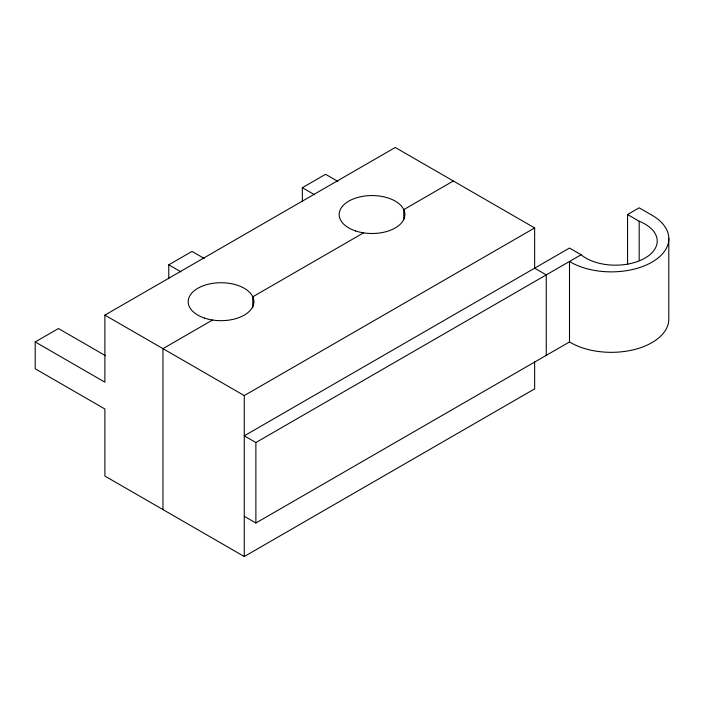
<?xml version="1.0" encoding="UTF-8"?>
<svg xmlns="http://www.w3.org/2000/svg" width="704" height="704" viewBox="0 0 704 704"><rect width="100%" height="100%" fill="white"/><g stroke="black" fill="none" stroke-linecap="round" stroke-linejoin="round"><path stroke-width="1.06" d="M534.644 361.698L534.644 388.881L244.27 556.53L104.887 476.062L104.887 408.998L35.2 368.764L35.2 341.942L58.432 328.53L105.521 355.714M168.775 278.775L168.775 264.827L192.007 251.407L204.248 258.482M302.35 201.652L302.35 187.704L325.574 174.293L337.823 181.359M35.2 341.942L104.887 382.175L104.887 315.119L395.27 147.47L534.644 227.938L534.644 268.18L546.26 274.886L546.26 355.353M212.538 320.03L162.967 348.647L162.967 509.59M363.537 232.848L252.771 296.798L252.771 307.745M453.341 180.998L403.77 209.616L403.77 219.472M104.887 315.119L244.27 395.586L534.644 227.938M627.572 264.554L627.572 214.526L639.179 207.821L650.795 214.526A57.517 33.202 0 0 1 651.957 262.143A57.517 33.202 0 0 1 569.492 261.466L569.492 341.942L255.886 523.002L244.27 516.296M581.108 254.76L569.492 248.054L244.27 435.82L255.886 442.526L581.108 254.76A41.747 24.103 0 0 0 644.987 258.113A41.747 24.103 0 0 0 639.179 221.232L627.572 214.526M302.35 187.704L314.591 194.77M168.775 264.827L181.016 271.894M668.8 238.19L668.8 318.666A57.517 33.202 0 0 1 632.922 349.897A57.517 33.202 0 0 1 569.492 341.942M639.179 221.232L639.179 260.383M255.886 442.526L255.886 523.002M244.27 395.586L244.27 556.53M204.618 318.129A32.85 18.964 0 0 0 253.898 301.708A32.85 18.964 0 0 0 204.618 285.278A32.85 18.964 0 0 0 204.618 318.129M355.608 230.956A32.85 18.964 0 0 0 404.888 214.526A32.85 18.964 0 0 0 355.608 198.106A32.85 18.964 0 0 0 355.608 230.956"/></g></svg>
